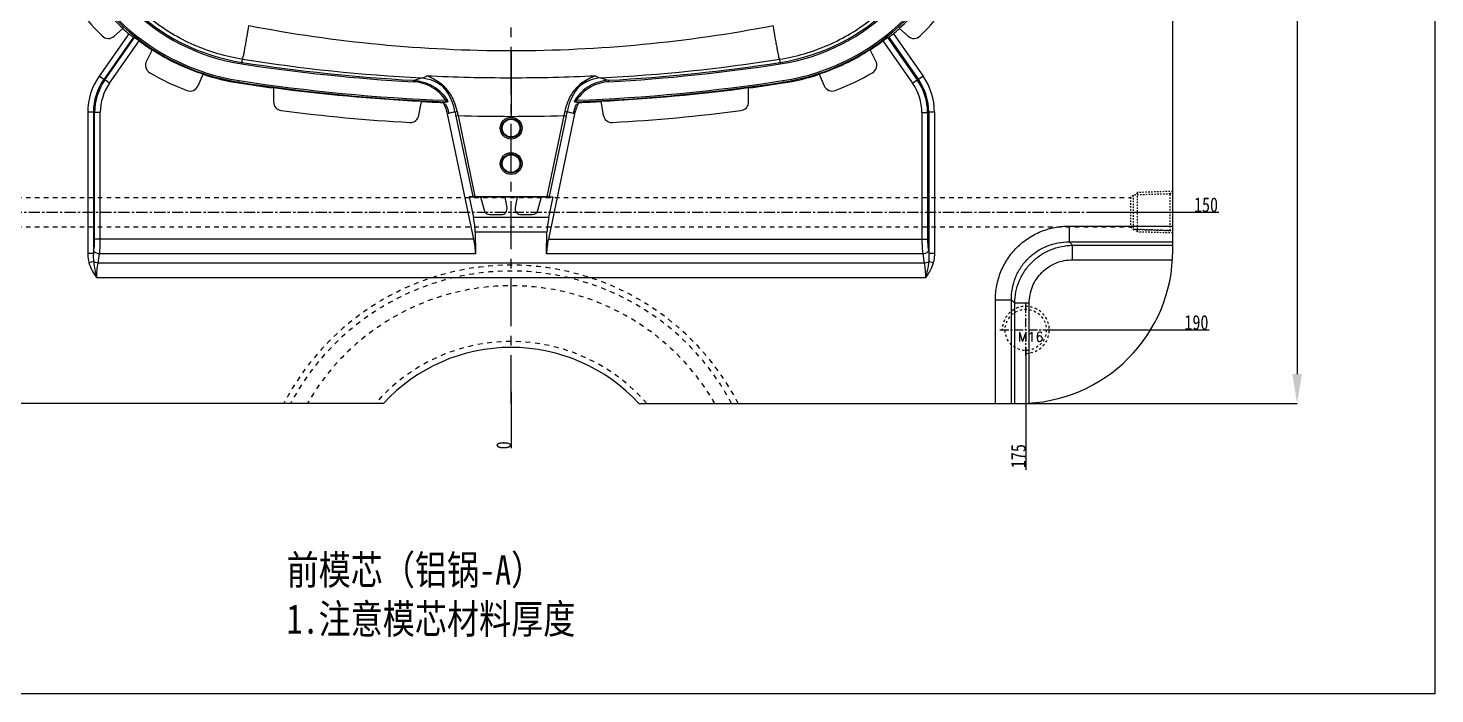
# Model space of a CAD drawing. Header units: millimetres. Extents: x -569 to 1807, y -7664 to 1724.
# Drawn here: x 307.6 to 785.9, y -3391.4 to -3165.1 of the extents above; entities that cross this region are included whole.
import ezdxf

# ---------------------------------------------------------------- set-up
doc = ezdxf.new("R2010")
doc.units = ezdxf.units.MM
doc.header["$LTSCALE"] = 16.335
doc.header["$PDMODE"] = 3
doc.header["$PDSIZE"] = 0.3125
doc.linetypes.add('CENTER', pattern=[0.6, 0.375, -0.075, 0.075, -0.075])
doc.linetypes.add('HIDDEN', pattern=[0.2, 0.1, -0.1])
doc.layers.get('0').update_dxf_attribs({"linetype": 'CONTINUOUS'})
doc.layers.get('Defpoints').update_dxf_attribs({"linetype": 'CONTINUOUS'})
for name, color, linetype, lineweight in [('center', 1, 'CENTER', 9), ('cool', 153, 'HIDDEN', 9), ('screw', 33, 'CONTINUOUS', 13)]:
    doc.layers.add(name, color=color, linetype=linetype, lineweight=lineweight)
doc.layers.add('DEFAULT_2', color=8, linetype='HIDDEN')
doc.layers.add('dim', color=3, linetype='CONTINUOUS')
doc.styles.get("Standard").update_dxf_attribs({"font": 'txt', "width": 0.8})
doc.styles.add('TXT', font='txt.shx', dxfattribs={"bigfont": 'gbcbig.shx'})
doc.dimstyles.new('副本 ISO-25-1', dxfattribs={"dimtxt": 10, "dimasz": 10, "dimexe": 0, "dimexo": 0, "dimgap": 0, "dimtad": 1, "dimtxsty": 'Standard', "dimcen": 0, "dimclrd": 6, "dimclre": 6, "dimclrt": 4, "dimazin": 0, "dimtfac": 1, "dimtofl": 0, "dimtmove": 0, "dimatfit": 3, "dimfxl": 0, "dimarcsym": 0})

# ---------------------------------------------------------------- blocks, each defined once
blk = doc.blocks.new('cool_jt_f12')
at = {"layer": 'cool', "ltscale": 0.3}
for p, q in [((0, 7.0785), (0.856, 6.2225)), ((0, 7.0785), (12, 6.7035)), ((0.856, 6.2225), (0.856, -6.2225)), ((13.5, 5.827375), (0.856, 6.2225)), ((0.856, 6.2225), (13.5, 5.827375)), ((12, 6.7035), (12.856, 5.8475)), ((12, 6.7035), (12, -6.7035)), ((14.327375, 5), (13.5, 5.827375)), ((13.5, -5.827375), (13.5, 5.827375)), ((14.327375, -5), (14.327375, 5)), ((0.856, -6.2225), (0, -7.0785)), ((0, -7.0785), (12, -6.7035)), ((0.856, -6.2225), (13.5, -5.827375)), ((12, -6.7035), (12.856, -5.8475)), ((13.5, -5.827375), (14.327375, -5))]:
    blk.add_line(p, q, dxfattribs=at)
blk = doc.blocks.new('7')
at = {"layer": 'cool', "ltscale": 0.932966}
for p, q in [((72.6, -1087.21), (493.94, -1087.21)), ((72.6, -1097.21), (493.94, -1097.21))]:
    blk.add_line(p, q, dxfattribs=at)
at = {"layer": 'cool', "color": 1, "linetype": 'CENTER', "ltscale": 0.621977}
blk.add_line((58.27, -1092.21), (508.27, -1092.21), dxfattribs=at)
at = {"layer": 'cool', "ltscale": 0.932966}
blk.add_blockref('cool_jt_f12', (58.27, -1092.21), dxfattribs=at)
at = {"layer": 'cool', "ltscale": 0.932966, "rotation": 180}
blk.add_blockref('cool_jt_f12', (508.27, -1092.21), dxfattribs=at)
blk = doc.blocks.new('*D312')
at = {"color": 6, "lineweight": -2}
for p, q in [((641.93, -2862.66), (739.1, -2862.66)), ((739.1, -2872.66), (739.1, -3282.66)), ((618.78, -3292.66), (739.1, -3292.66))]:
    blk.add_line(p, q, dxfattribs=at)
at = {"color": 6}
for points in [[(737.43, -2872.66), (740.76, -2872.66), (739.1, -2862.66)], [(737.43, -3282.66), (740.76, -3282.66), (739.1, -3292.66)]]:
    blk.add_solid(points, dxfattribs=at)
at = {"layer": 'Defpoints', "color": 0}
for p in [(641.93, -2862.66), (618.78, -3292.66), (739.1, -3292.66)]:
    blk.add_point(p, dxfattribs=at)
at = {"color": 4, "insert": (734.1, -3080.05), "char_height": 10, "attachment_point": 5, "rotation": 90}
blk.add_mtext('430', dxfattribs=at)
blk = doc.blocks.new('*D317')
at = {"layer": 'Defpoints', "color": 0}
for p in [(471.82, -3077.66), (668.91, -3227.66), (703.79, -3227.66)]:
    blk.add_point(p, dxfattribs=at)
at = {"layer": 'dim', "color": 6, "lineweight": -2}
blk.add_line((668.91, -3227.66), (712.45, -3227.66), dxfattribs=at)
at = {"layer": 'dim', "color": 4, "insert": (708.12, -3225.16), "char_height": 5, "attachment_point": 5}
blk.add_mtext('150', dxfattribs=at)
blk = doc.blocks.new('*D299')
at = {"layer": 'Defpoints', "color": 0}
for p in [(471.82, -3077.66), (471.82, -3288.69), (471.82, -3305.88)]:
    blk.add_point(p, dxfattribs=at)
at = {"layer": 'dim', "color": 6, "lineweight": -2}
blk.add_line((471.82, -3288.69), (471.82, -3307.88), dxfattribs=at)
at = {"layer": 'dim', "color": 4, "insert": (469.32, -3306.88), "char_height": 5, "attachment_point": 5, "rotation": 90}
blk.add_mtext('0', dxfattribs=at)
blk = doc.blocks.new('*D318')
at = {"layer": 'Defpoints', "color": 0}
for p in [(471.82, -3077.66), (646.82, -3273.7, 0), (646.82, -3305.88)]:
    blk.add_point(p, dxfattribs=at)
at = {"layer": 'dim', "color": 6, "lineweight": -2}
blk.add_line((646.82, -3273.7), (646.82, -3315.21), dxfattribs=at)
at = {"layer": 'dim', "color": 4, "insert": (644.32, -3310.55), "char_height": 5, "attachment_point": 5, "rotation": 90}
blk.add_mtext('175', dxfattribs=at)
blk = doc.blocks.new('*D306')
at = {"layer": 'Defpoints', "color": 0}
for p in [(471.82, -3077.66), (239.86, -3227.66), (274.73, -3227.66)]:
    blk.add_point(p, dxfattribs=at)
at = {"layer": 'dim', "color": 6, "lineweight": -2}
blk.add_line((274.73, -3227.66), (231.19, -3227.66), dxfattribs=at)
at = {"layer": 'dim', "color": 4, "insert": (235.52, -3225.16), "char_height": 5, "attachment_point": 5}
blk.add_mtext('150', dxfattribs=at)
blk = doc.blocks.new('*D307')
at = {"layer": 'Defpoints', "color": 0}
for p in [(471.82, -3077.66), (296.82, -3273.7, 0), (296.82, -3305.88)]:
    blk.add_point(p, dxfattribs=at)
at = {"layer": 'dim', "color": 6, "lineweight": -2}
blk.add_line((296.82, -3273.7), (296.82, -3315.21), dxfattribs=at)
at = {"layer": 'dim', "color": 4, "insert": (294.32, -3310.55), "char_height": 5, "attachment_point": 5, "rotation": 90}
blk.add_mtext('175', dxfattribs=at)
blk = doc.blocks.new('*D309')
at = {"layer": 'Defpoints', "color": 0}
for p in [(471.82, -3077.66), (655.62, -3267.66, 0), (700.54, -3267.66, 0)]:
    blk.add_point(p, dxfattribs=at)
at = {"layer": 'dim', "color": 6, "lineweight": -2}
blk.add_line((655.62, -3267.66), (709.2, -3267.66), dxfattribs=at)
at = {"layer": 'dim', "color": 4, "insert": (704.87, -3265.16), "char_height": 5, "attachment_point": 5}
blk.add_mtext('190', dxfattribs=at)
blk = doc.blocks.new('*D310')
at = {"layer": 'Defpoints', "color": 0}
for p in [(471.82, -3077.66), (244.5, -3267.66, 0), (288.02, -3267.66, 0)]:
    blk.add_point(p, dxfattribs=at)
at = {"layer": 'dim', "color": 6, "lineweight": -2}
blk.add_line((288.02, -3267.66), (235.84, -3267.66), dxfattribs=at)
at = {"layer": 'dim', "color": 4, "insert": (240.17, -3265.16), "char_height": 5, "attachment_point": 5}
blk.add_mtext('190', dxfattribs=at)
blk = doc.blocks.new('screw_m16_g')
at = {"layer": 'screw', "color": 1, "linetype": 'CENTER', "ltscale": 0.497582}
for p, q in [((0, -8.8), (0, 8.8)), ((-8.8, 0), (8.8, 0))]:
    blk.add_line(p, q, dxfattribs=at)
at = {"layer": 'screw', "linetype": 'HIDDEN', "ltscale": 0.497582}
blk.add_circle((0, 0), 7, dxfattribs=at)
at = {"layer": 'screw', "color": 92, "linetype": 'HIDDEN', "ltscale": 0.497582}
blk.add_arc((0, 0), 8, 270, 180, dxfattribs=at)
at = {"layer": 'screw', "color": 6, "style": 'TXT'}
blk.add_text('M16', height=3.2, dxfattribs=at).set_placement((-2.72, -4))

msp = doc.modelspace()

# ---------------------------------------------------------------- linework, layer by layer
at = {"color": 7, "linetype": 'Continuous'}
for p, q in [((696.822, -3240.658), (696.822, -2914.658)), ((336.847, -3167.813), (339.757, -3165.17)), ((603.887, -3165.17), (606.797, -3167.813)), ((341.836, -3166.994), (331.707, -3181.461)), ((343.392, -3168.141), (333.289, -3182.569)), ((333.707, -3182.701), (343.781, -3168.313)), ((335.289, -3183.809), (345.371, -3169.411)), ((598.273, -3169.411), (608.354, -3183.809)), ((599.862, -3168.313), (609.937, -3182.701)), ((600.252, -3168.141), (610.354, -3182.569)), ((601.807, -3166.994), (611.937, -3181.461)), ((349.778, -3172.49), (347.821, -3176.261)), ((380.286, -3177.234), (380.53, -3175.65)), ((471.822, -3172.719), (471.822, -3195.067)), ((563.114, -3175.65), (563.357, -3177.234)), ((595.823, -3176.261), (593.866, -3172.49)), ((365.381, -3184.671), (367.093, -3180.782)), ((576.551, -3180.782), (578.262, -3184.671)), ((333.289, -3182.569), (331.707, -3181.461)), ((333.707, -3182.701), (333.289, -3182.569)), ((335.289, -3183.809), (333.707, -3182.701)), ((379.289, -3183.713), (379.409, -3182.931)), ((391.065, -3185.408), (391.065, -3190.154)), ((438.578, -3182.817), (438.55, -3183.316)), ((505.093, -3183.316), (505.066, -3182.817)), ((552.579, -3190.154), (552.579, -3185.408)), ((564.234, -3182.931), (564.355, -3183.713)), ((608.354, -3183.809), (609.937, -3182.701)), ((609.937, -3182.701), (610.354, -3182.569)), ((611.937, -3181.461), (610.354, -3182.569)), ((440.485, -3194.669), (441.304, -3190.026)), ((449.545, -3189.592), (449.527, -3190.092)), ((494.117, -3190.092), (494.099, -3189.592)), ((502.34, -3190.026), (503.158, -3194.669)), ((327.864, -3193.65), (327.864, -3241.643)), ((329.796, -3193.65), (327.864, -3193.65)), ((329.796, -3193.65), (329.796, -3241.643)), ((330.213, -3193.781), (329.796, -3193.65)), ((330.213, -3236.802), (330.213, -3193.781)), ((332.145, -3193.781), (330.213, -3193.781)), ((332.145, -3236.802), (332.145, -3193.781)), ((452.737, -3193.52), (450.211, -3194.229)), ((459.153, -3236.802), (450.211, -3194.229)), ((453.02, -3194.979), (453.768, -3194.822)), ((453.02, -3194.979), (458.766, -3222.335)), ((453.768, -3194.822), (459.544, -3222.316)), ((484.1, -3222.316), (489.875, -3194.822)), ((493.433, -3194.229), (484.49, -3236.802)), ((484.877, -3222.335), (490.624, -3194.979)), ((489.875, -3194.822), (490.624, -3194.979)), ((493.433, -3194.229), (490.906, -3193.52)), ((611.499, -3193.781), (613.431, -3193.781)), ((611.499, -3193.781), (611.499, -3236.802)), ((613.431, -3193.781), (613.848, -3193.65)), ((613.431, -3193.781), (613.431, -3236.802)), ((615.78, -3193.65), (613.848, -3193.65)), ((613.848, -3193.65), (613.848, -3241.643)), ((615.78, -3193.65), (615.78, -3241.643)), ((458.766, -3222.335), (457.544, -3222.467)), ((457.544, -3222.467), (461.465, -3222.467)), ((457.544, -3222.467), (459.019, -3229.491)), ((459.544, -3222.316), (484.1, -3222.316)), ((461.452, -3222.418), (469.778, -3222.418)), ((461.465, -3222.467), (462.675, -3226.985)), ((469.787, -3222.467), (473.857, -3222.467)), ((470.431, -3226.12), (469.787, -3222.467)), ((473.857, -3222.467), (473.213, -3226.12)), ((473.866, -3222.418), (482.192, -3222.418)), ((480.968, -3226.985), (482.179, -3222.467)), ((482.179, -3222.467), (486.1, -3222.467)), ((484.625, -3229.491), (486.1, -3222.467)), ((484.877, -3222.335), (486.1, -3222.467)), ((464.607, -3228.467), (468.461, -3228.467)), ((475.183, -3228.467), (479.036, -3228.467)), ((484.625, -3229.491), (459.019, -3229.491)), ((661.624, -3232.347), (696.822, -3232.347)), ((661.624, -3232.347), (661.624, -3237.764)), ((459.153, -3236.802), (330.213, -3236.802)), ((484.019, -3234.491), (459.624, -3234.491)), ((459.624, -3234.491), (459.759, -3241.802)), ((483.885, -3241.802), (484.019, -3234.491)), ((484.49, -3236.802), (613.431, -3236.802)), ((661.624, -3237.764), (696.822, -3237.764)), ((662.774, -3238.914), (661.624, -3237.764)), ((329.796, -3241.643), (327.864, -3241.643)), ((329.796, -3241.643), (329.926, -3240.802)), ((331.364, -3244.994), (331.858, -3241.802)), ((459.759, -3241.802), (331.858, -3241.802)), ((611.786, -3241.802), (483.885, -3241.802)), ((611.786, -3241.802), (612.28, -3244.994)), ((613.718, -3240.802), (613.848, -3241.643)), ((615.78, -3241.643), (613.848, -3241.643)), ((662.774, -3238.914), (696.822, -3238.914)), ((662.774, -3243.838), (662.774, -3238.914)), ((329.826, -3244.447), (328.289, -3244.899)), ((612.28, -3244.994), (331.364, -3244.994)), ((615.355, -3244.899), (613.817, -3244.447)), ((662.774, -3243.838), (696.724, -3243.838)), ((612.711, -3249.994), (330.933, -3249.994)), ((636.511, -3257.46), (641.928, -3257.46)), ((636.511, -3292.658), (636.511, -3257.46)), ((643.078, -3258.61), (641.928, -3257.46)), ((641.928, -3292.658), (641.928, -3257.46)), ((648.002, -3258.61), (643.078, -3258.61)), ((643.078, -3292.658), (643.078, -3258.61)), ((648.002, -3292.561), (648.002, -3258.61)), ((428.383, -3292.658), (298.822, -3292.658)), ((515.26, -3292.658), (644.822, -3292.658))]:
    msp.add_line(p, q, dxfattribs=at)
msp.add_lwpolyline([(-18.671, -2790.758), (785.938, -2790.758), (785.938, -3391.378), (-18.671, -3391.378)], close=True)
for centre, radius in [((471.822, -3199.073), 3.716), ((471.822, -3199.073), 3.217), ((471.822, -3199.073), 3.015), ((471.822, -3211.133), 3.716), ((471.822, -3211.133), 3.217), ((471.822, -3211.133), 3.015)]:
    msp.add_circle(centre, radius, dxfattribs=at)
for centre, radius, start, end in [((390.769, -3109.12), 75.181, 188.97362, 261.251), ((390.769, -3109.12), 74.68, 188.97362, 261.251), ((390.769, -3109.12), 68.917, 188.97362, 261.251), ((390.769, -3109.12), 68.417, 188.97362, 261.251), ((552.875, -3109.12), 68.417, 278.74901, 351.02639), ((552.875, -3109.12), 68.917, 278.74901, 351.02639), ((552.875, -3109.12), 74.68, 278.74901, 351.02639), ((552.875, -3109.12), 75.181, 278.74901, 351.02639), ((390.769, -3109.12), 75.718, 213.121, 227.69933), ((552.875, -3109.12), 75.718, 312.30066, 326.879), ((390.769, -3109.12), 82.488, 215.54826, 225.27209), ((552.875, -3109.12), 82.488, 314.72791, 324.45174), ((390.769, -3109.12), 75.788, 227.69429, 229.7858), ((472.139, -2698.734), 473.985, 259.11825, 269.96171), ((471.505, -2698.734), 473.985, 270.03829, 280.88176), ((552.875, -3109.12), 75.788, 310.2142, 312.3057), ((334.83, -3165.593), 3, 225.27209, 312.25099), ((390.769, -3109.12), 75.472, 233.02087, 237.10316), ((552.875, -3109.12), 75.472, 302.89683, 306.97913), ((608.814, -3165.593), 3, 227.74901, 314.72791), ((390.769, -3109.12), 75.402, 237.09808, 251.72226), ((472.301, -2591.609), 591.208, 261.070103, 267.000933), ((471.343, -2591.607), 591.21, 272.999081, 278.92989), ((552.875, -3109.12), 75.402, 288.27774, 302.90192), ((350.483, -3177.643), 3, 152.56935, 239.54826), ((390.769, -3109.12), 82.488, 239.54826, 249.27209), ((390.769, -3109.12), 75.472, 251.71717, 261.251), ((471.822, -2582.449), 601.788, 261.250996, 266.830613), ((471.822, -2582.449), 601.288, 261.250996, 266.830613), ((471.822, -2582.449), 601.288, 273.16939, 278.749007), ((471.822, -2582.449), 601.788, 273.16939, 278.749007), ((552.875, -3109.12), 75.472, 278.74901, 288.28282), ((552.875, -3109.12), 82.488, 290.72791, 300.45174), ((593.16, -3177.643), 3, 300.45174, 27.43065), ((349.08, -3193.639), 21.216, 144.97073, 180.02927), ((348.949, -3193.598), 19.154, 144.8445, 180.1555), ((349.636, -3193.814), 19.423, 145.09702, 179.90298), ((349.503, -3193.772), 17.359, 144.97074, 180.02926), ((362.636, -3183.463), 3, 249.27209, 336.25099), ((471.822, -2582.449), 608.343, 261.250996, 262.371534), ((471.822, -2582.449), 608.053, 261.250996, 267.898703), ((471.822, -2582.449), 607.551, 261.250996, 267.898703), ((471.822, -2582.449), 608.245, 262.370299, 267.12566), ((35.534, -1782.628), 1457.04, 286.058491, 286.172725), ((471.806, -2568.157), 613.781, 267.330848, 270.001472), ((471.838, -2568.157), 613.781, 269.998531, 272.669154), ((471.822, -2582.449), 607.551, 272.101302, 278.749007), ((471.822, -2582.449), 608.053, 272.101302, 278.749007), ((908.178, -1782.652), 1457.035, 253.824448, 253.938668), ((471.822, -2582.449), 608.245, 272.874342, 277.629703), ((471.822, -2582.449), 608.343, 277.628468, 278.749007), ((581.008, -3183.463), 3, 203.74901, 290.72791), ((594.14, -3193.772), 17.359, 359.97074, 35.02926), ((594.008, -3193.814), 19.423, 0.09702, 34.90298), ((594.694, -3193.598), 19.154, 359.8445, 35.1555), ((594.564, -3193.639), 21.216, 359.97073, 35.02927), ((394.065, -3190.154), 3, 180, 262.70853), ((471.822, -2582.449), 608.343, 267.124508, 267.825853), ((359.742, -2679.715), 518.337, 279.88699, 280.04679), ((437.029, -3197.019), 13.477, 26.90947, 29.64004), ((450.205, -3171.998), 18.107, 267.85459, 269.25284), ((450.141, -3176.922), 13.183, 269.24936, 270.10492), ((438.301, -3196.763), 13.817, 30.15809, 31.02323), ((505.191, -3196.66), 13.635, 149.04009, 149.89948), ((506.6, -3197.002), 13.457, 150.35865, 168.10938), ((583.902, -2679.715), 518.337, 259.95322, 260.11302), ((490.953, -3181.713), 8.483, 289.70563, 290.68074), ((493.39, -3170.328), 19.777, 271.4484, 272.10646), ((490.359, -3180.136), 10.168, 290.67113, 291.57724), ((471.822, -2582.449), 608.343, 272.17415, 272.875495), ((549.579, -3190.154), 3, 277.29147, 0), ((471.822, -2582.449), 615.659, 262.70853, 266.79143), ((437.531, -3194.148), 3, 266.79143, 350), ((437.045, -3197), 13.455, 11.88427, 26.86564), ((437.562, -3196.857), 13.443, 11.88172, 25.70494), ((499.653, -3185.179), 47.652, 190.08076, 191.8677), ((495.792, -3185.425), 43.061, 190.72937, 192.60512), ((471.812, -2530.515), 664.552, 268.444179, 271.555824), ((447.852, -3185.425), 43.061, 347.39488, 349.27064), ((443.991, -3185.179), 47.651, 348.1323, 349.91925), ((506.081, -3196.857), 13.443, 154.29507, 168.11828), ((527.725, -3387.209), 199.065, 99.57995, 99.76303), ((506.113, -3194.148), 3, 190, 273.20857), ((471.822, -2582.449), 615.659, 273.20857, 277.29147), ((464.607, -3226.467), 2, 195, 270), ((468.461, -3226.467), 2, 270, 10), ((475.183, -3226.467), 2, 170, 270), ((479.036, -3226.467), 2, 270, 345), ((644.822, -3240.658), 52, 270, 0), ((471.822, -3332.658), 59.05, 42.64018, 137.35982)]:
    msp.add_arc(centre, radius, start, end, dxfattribs=at)
for centre, major_axis, ratio, start_param, end_param in [((373.704, -3097.171), (65.391, -45.787), 0.9653468, -1.3705704, -1.3652321), ((569.94, -3097.171), (65.391, 45.787), 0.9653468, -1.7763606, -1.7710223), ((484.094, -3222.344), (0.822, 0), 0.0341732, 0.3069725, 1.5636096), ((455.699, -3229.491), (-2.341, 9.973), 0.3164111, -2.1685227, -1.6449239), ((487.945, -3229.491), (2.341, 9.973), 0.3164111, -4.6382614, -4.1146626), ((455.833, -3236.802), (-2.341, 9.973), 0.3164111, -2.1685227, -1.6449239), ((487.811, -3236.802), (2.341, 9.973), 0.3164111, -4.6382614, -4.1146626)]:
    msp.add_ellipse(centre, major_axis=major_axis, ratio=ratio, start_param=start_param, end_param=end_param, dxfattribs=at)
for points, knots in [([(380.53, -3175.65), (374.867, -3174.766), (363.723, -3171.51), (353.777, -3165.534), (349.267, -3161.994)], [0, 0, 0, 0, 0.499937, 1, 1, 1, 1]), ([(380.53, -3175.65), (380.551, -3175.601), (380.593, -3175.469), (380.698, -3175.085), (380.858, -3174.372), (381.085, -3173.255), (381.358, -3171.813), (381.665, -3170.108), (382.111, -3167.54), (382.44, -3165.548), (382.658, -3164.197)], [0, 0, 0, 0, 0.0138922, 0.0355083, 0.1026091, 0.2016375, 0.3291824, 0.4802952, 0.6476024, 1, 1, 1, 1]), ([(563.114, -3175.65), (563.093, -3175.602), (563.052, -3175.475), (562.95, -3175.104), (562.795, -3174.413), (562.572, -3173.321), (562.301, -3171.898), (561.994, -3170.199), (561.543, -3167.601), (561.208, -3165.576), (560.985, -3164.197)], [0, 0, 0, 0, 0.0134255, 0.0342535, 0.0991356, 0.195671, 0.32129, 0.4718187, 0.640239, 1, 1, 1, 1]), ([(563.114, -3175.65), (568.777, -3174.766), (579.921, -3171.51), (589.867, -3165.534), (594.376, -3161.994)], [0, 0, 0, 0, 0.4999381, 1, 1, 1, 1]), ([(341.836, -3166.994), (342, -3167.133), (342.315, -3167.39), (342.755, -3167.729), (343.107, -3167.975), (343.309, -3168.105), (343.392, -3168.141)], [0, 0, 0, 0, 0.3325854, 0.6299781, 0.8604487, 1, 1, 1, 1]), ([(343.781, -3168.313), (343.864, -3168.349), (344.067, -3168.476), (344.423, -3168.716), (344.873, -3169.04), (345.199, -3169.282), (345.371, -3169.411)], [0, 0, 0, 0, 0.1396354, 0.3700927, 0.6673971, 1, 1, 1, 1]), ([(598.273, -3169.411), (598.444, -3169.282), (598.77, -3169.04), (599.22, -3168.716), (599.577, -3168.476), (599.78, -3168.349), (599.862, -3168.313)], [0, 0, 0, 0, 0.3326256, 0.6299516, 0.8603773, 1, 1, 1, 1]), ([(600.252, -3168.141), (600.334, -3168.105), (600.536, -3167.975), (600.889, -3167.729), (601.329, -3167.39), (601.643, -3167.133), (601.807, -3166.994)], [0, 0, 0, 0, 0.1395541, 0.3700362, 0.6674218, 1, 1, 1, 1]), ([(449.545, -3189.592), (448.378, -3187.763), (445.064, -3184.656), (440.719, -3183.437), (438.55, -3183.316)], [0, 0, 0, 0, 0.4996103, 1, 1, 1, 1]), ([(438.578, -3182.814), (439.738, -3182.879), (442.053, -3183.278), (445.283, -3184.67), (448.087, -3186.798), (449.543, -3188.646), (450.142, -3189.642)], [0, 0, 0, 0, 0.2500709, 0.5000102, 0.7499496, 1, 1, 1, 1]), ([(441.369, -3182.007), (441.706, -3181.964), (442.365, -3181.804), (442.96, -3181.472), (443.223, -3181.272)], [0, 0, 0, 0, 0.5068116, 1, 1, 1, 1]), ([(441.369, -3182.007), (442.67, -3182.115), (445.271, -3182.735), (447.575, -3184.085), (448.611, -3184.909)], [0, 0, 0, 0, 0.4965064, 1, 1, 1, 1]), ([(443.223, -3181.272), (444.281, -3181.655), (445.832, -3182.388), (447.735, -3183.668), (448.622, -3184.429), (449.046, -3184.837)], [0, 0, 0, 0, 0.4912611, 0.7427987, 1, 1, 1, 1]), ([(448.611, -3184.909), (447.842, -3184.105), (446.148, -3182.702), (444.206, -3181.686), (443.223, -3181.272)], [0, 0, 0, 0, 0.5106739, 1, 1, 1, 1]), ([(448.611, -3184.909), (448.642, -3184.917), (448.791, -3184.936), (448.941, -3184.889), (449.046, -3184.837)], [0, 0, 0, 0, 0.2120149, 1, 1, 1, 1]), ([(452.737, -3193.52), (452.587, -3192.665), (451.823, -3189.553), (450.236, -3186.592), (448.612, -3184.909)], [0, 0, 0, 0, 0.2705621, 1, 1, 1, 1]), ([(453.483, -3193.441), (453.164, -3191.76), (452.106, -3188.619), (450.164, -3185.915), (449.046, -3184.837)], [0, 0, 0, 0, 0.5243605, 1, 1, 1, 1]), ([(490.16, -3193.441), (490.315, -3192.58), (490.769, -3190.916), (491.757, -3188.596), (493.023, -3186.547), (494.058, -3185.372), (494.597, -3184.837)], [0, 0, 0, 0, 0.2674228, 0.5241996, 0.7679288, 1, 1, 1, 1]), ([(495.032, -3184.909), (494.517, -3185.442), (493.296, -3186.957), (491.804, -3189.843), (491.129, -3192.251), (490.906, -3193.52)], [0, 0, 0, 0, 0.2301552, 0.6003915, 1, 1, 1, 1]), ([(505.066, -3182.814), (503.905, -3182.879), (501.59, -3183.278), (498.359, -3184.671), (495.555, -3186.801), (494.097, -3188.649), (493.499, -3189.646)], [0, 0, 0, 0, 0.2500518, 0.5000363, 0.7499906, 1, 1, 1, 1]), ([(505.093, -3183.316), (502.925, -3183.436), (498.58, -3184.656), (495.265, -3187.763), (494.099, -3189.592)], [0, 0, 0, 0, 0.5003375, 1, 1, 1, 1]), ([(500.421, -3181.272), (499.364, -3181.659), (497.278, -3182.635), (495.434, -3184.029), (494.597, -3184.837)], [0, 0, 0, 0, 0.4916871, 1, 1, 1, 1]), ([(494.597, -3184.837), (494.636, -3184.856), (494.772, -3184.912), (494.931, -3184.938), (495.032, -3184.909)], [0, 0, 0, 0, 0.2872747, 1, 1, 1, 1]), ([(500.421, -3181.272), (499.438, -3181.686), (497.496, -3182.702), (495.801, -3184.105), (495.032, -3184.909)], [0, 0, 0, 0, 0.4893525, 1, 1, 1, 1]), ([(502.275, -3182.007), (500.974, -3182.115), (498.373, -3182.734), (496.069, -3184.085), (495.032, -3184.909)], [0, 0, 0, 0, 0.4965057, 1, 1, 1, 1]), ([(500.421, -3181.272), (500.684, -3181.472), (501.278, -3181.804), (501.938, -3181.964), (502.275, -3182.007)], [0, 0, 0, 0, 0.4931884, 1, 1, 1, 1]), ([(449.545, -3189.592), (449.597, -3189.612), (449.782, -3189.683), (449.97, -3189.751), (450.108, -3189.79)], [0, 0, 0, 0, 0.2781943, 1, 1, 1, 1]), ([(450.108, -3189.79), (450.122, -3189.795), (450.168, -3189.807), (450.215, -3189.82), (450.247, -3189.823)], [0, 0, 0, 0, 0.3242681, 1, 1, 1, 1]), ([(450.248, -3189.822), (450.254, -3189.858), (450.261, -3189.924), (450.253, -3190.013), (450.224, -3190.079), (450.185, -3190.101), (450.167, -3190.104)], [0, 0, 0, 0, 0.3469569, 0.6194592, 0.8246893, 1, 1, 1, 1]), ([(493.477, -3190.104), (493.458, -3190.101), (493.42, -3190.079), (493.39, -3190.013), (493.383, -3189.924), (493.389, -3189.858), (493.395, -3189.822)], [0, 0, 0, 0, 0.1752998, 0.3804921, 0.6529512, 1, 1, 1, 1]), ([(493.397, -3189.823), (493.452, -3189.818), (493.591, -3189.773), (493.728, -3189.73), (493.813, -3189.699)], [0, 0, 0, 0, 0.3797345, 1, 1, 1, 1]), ([(452.737, -3193.52), (452.774, -3193.524), (452.871, -3193.521), (453.12, -3193.501), (453.331, -3193.468), (453.483, -3193.441)], [0, 0, 0, 0, 0.1487608, 0.3840089, 1, 1, 1, 1]), ([(490.16, -3193.441), (490.312, -3193.468), (490.523, -3193.501), (490.773, -3193.521), (490.869, -3193.524), (490.906, -3193.52)], [0, 0, 0, 0, 0.6159952, 0.8512411, 1, 1, 1, 1]), ([(459.544, -3222.316), (459.383, -3222.316), (459.124, -3222.32), (458.865, -3222.325), (458.766, -3222.335)], [0, 0, 0, 0, 0.6178947, 1, 1, 1, 1]), ([(636.511, -3257.46), (636.511, -3255.817), (636.826, -3252.522), (638.242, -3247.769), (640.562, -3243.383), (643.703, -3239.542), (647.544, -3236.401), (651.93, -3234.08), (656.684, -3232.663), (659.98, -3232.348), (661.624, -3232.347)], [0, 0, 0, 0, 0.1250016, 0.249986, 0.3749694, 0.4999503, 0.6249337, 0.7499373, 0.8749722, 1, 1, 1, 1]), ([(329.926, -3240.802), (329.974, -3240.491), (330.147, -3239.165), (330.213, -3237.825), (330.213, -3236.802)], [0, 0, 0, 0, 0.2349288, 1, 1, 1, 1]), ([(331.858, -3241.802), (331.906, -3241.413), (332.079, -3239.751), (332.145, -3238.08), (332.145, -3236.802)], [0, 0, 0, 0, 0.2348049, 1, 1, 1, 1]), ([(611.499, -3236.802), (611.499, -3237.238), (611.523, -3238.907), (611.634, -3240.577), (611.786, -3241.802)], [0, 0, 0, 0, 0.2610214, 1, 1, 1, 1]), ([(613.431, -3236.802), (613.431, -3237.151), (613.454, -3238.488), (613.567, -3239.825), (613.718, -3240.802)], [0, 0, 0, 0, 0.2610158, 1, 1, 1, 1]), ([(641.928, -3257.46), (641.917, -3256.168), (642.143, -3253.575), (643.228, -3249.828), (645.034, -3246.366), (647.5, -3243.339), (650.528, -3240.872), (653.989, -3239.065), (657.737, -3237.979), (660.331, -3237.754), (661.624, -3237.764)], [0, 0, 0, 0, 0.124946, 0.2499193, 0.3749259, 0.4999493, 0.6249752, 0.7500028, 0.8750276, 1, 1, 1, 1]), ([(327.864, -3241.643), (327.864, -3242.466), (327.953, -3243.569), (328.211, -3244.636), (328.289, -3244.899)], [0, 0, 0, 0, 0.749732, 1, 1, 1, 1]), ([(331.858, -3241.802), (331.432, -3241.752), (330.827, -3241.591), (330.194, -3241.185), (329.982, -3240.931), (329.926, -3240.802)], [0, 0, 0, 0, 0.5730495, 0.8113838, 1, 1, 1, 1]), ([(611.786, -3241.802), (612.212, -3241.752), (612.817, -3241.591), (613.45, -3241.185), (613.662, -3240.931), (613.718, -3240.802)], [0, 0, 0, 0, 0.5730489, 0.8113833, 1, 1, 1, 1]), ([(615.78, -3241.643), (615.78, -3242.466), (615.691, -3243.569), (615.433, -3244.636), (615.355, -3244.899)], [0, 0, 0, 0, 0.7497325, 1, 1, 1, 1]), ([(643.078, -3258.61), (643.087, -3257.325), (643.354, -3254.75), (644.487, -3251.04), (646.32, -3247.618), (648.782, -3244.618), (651.783, -3242.155), (655.204, -3240.324), (658.914, -3239.19), (661.489, -3238.924), (662.774, -3238.914)], [0, 0, 0, 0, 0.1249534, 0.2499694, 0.3749806, 0.5000235, 0.6250535, 0.7500376, 0.8750394, 1, 1, 1, 1]), ([(328.289, -3244.899), (328.56, -3245.82), (329.331, -3247.596), (330.379, -3249.21), (330.933, -3249.994)], [0, 0, 0, 0, 0.4997434, 1, 1, 1, 1]), ([(331.364, -3244.994), (331.075, -3244.96), (330.536, -3244.839), (330.033, -3244.599), (329.826, -3244.447)], [0, 0, 0, 0, 0.5311295, 1, 1, 1, 1]), ([(329.826, -3244.447), (329.911, -3245.378), (330.218, -3247.245), (330.674, -3249.077), (330.933, -3249.994)], [0, 0, 0, 0, 0.4954192, 1, 1, 1, 1]), ([(330.933, -3249.994), (330.933, -3249.128), (331.002, -3247.452), (331.216, -3245.789), (331.364, -3244.994)], [0, 0, 0, 0, 0.5173378, 1, 1, 1, 1]), ([(612.28, -3244.994), (612.569, -3244.96), (613.108, -3244.839), (613.61, -3244.599), (613.817, -3244.447)], [0, 0, 0, 0, 0.5311294, 1, 1, 1, 1]), ([(612.28, -3244.994), (612.427, -3245.788), (612.642, -3247.452), (612.711, -3249.127), (612.711, -3249.994)], [0, 0, 0, 0, 0.4826259, 1, 1, 1, 1]), ([(613.817, -3244.447), (613.732, -3245.378), (613.425, -3247.245), (612.97, -3249.078), (612.711, -3249.994)], [0, 0, 0, 0, 0.4954565, 1, 1, 1, 1]), ([(615.355, -3244.899), (615.219, -3245.36), (614.563, -3247.169), (613.543, -3248.82), (612.711, -3249.994)], [0, 0, 0, 0, 0.2503283, 1, 1, 1, 1]), ([(648.002, -3258.61), (648.002, -3256.686), (648.75, -3252.795), (652.026, -3247.862), (656.959, -3244.586), (660.85, -3243.838), (662.774, -3243.838)], [0, 0, 0, 0, 0.2500574, 0.5000238, 0.7499494, 1, 1, 1, 1])]:
    msp.add_open_spline(points, degree=3, knots=knots, dxfattribs=at)
for points in [[(449.674, -3191.027), (449.465, -3190.991), (449.256, -3190.955), (449.047, -3190.919)], [(329.796, -3241.643), (329.734, -3242.576), (329.725, -3243.518), (329.826, -3244.447)], [(613.848, -3241.643), (613.909, -3242.576), (613.918, -3243.518), (613.817, -3244.447)]]:
    msp.add_open_spline(points, degree=3, dxfattribs=at)
at = {"layer": 'center', "color": 1, "linetype": 'CENTER', "ltscale": 2.674503}
msp.add_line((471.822, -3292.658), (471.822, -2862.658), dxfattribs=at)
at = {"layer": 'DEFAULT_2', "color": 8, "linetype": 'HIDDEN'}
for p, q in [((339.757, -3165.17), (339.809, -3165.123)), ((603.835, -3165.123), (603.887, -3165.17)), ((349.81, -3172.427), (349.778, -3172.49)), ((593.866, -3172.49), (593.833, -3172.427)), ((367.093, -3180.782), (367.121, -3180.717)), ((576.523, -3180.717), (576.551, -3180.782)), ((391.065, -3185.309), (391.065, -3185.408)), ((552.579, -3185.408), (552.579, -3185.309)), ((441.304, -3190.026), (441.321, -3189.929)), ((502.323, -3189.929), (502.34, -3190.026)), ((461.465, -3222.467), (461.452, -3222.418)), ((469.787, -3222.467), (469.778, -3222.418)), ((473.857, -3222.467), (473.866, -3222.418)), ((482.179, -3222.467), (482.192, -3222.418))]:
    msp.add_line(p, q, dxfattribs=at)
for radius, start, end in [(87, 27.37227, 152.62773), (85, 28.07249, 151.92751), (80, 30, 150), (61.05, 40.93487, 139.06513)]:
    msp.add_arc((471.822, -3332.658), radius, start, end, dxfattribs=at)
msp.add_open_spline([(493.478, -3190.105), (493.511, -3190.105), (493.648, -3190.104), (493.785, -3190.102), (493.89, -3190.1)], degree=3, knots=[0, 0, 0, 0, 0.2382609, 1, 1, 1, 1], dxfattribs=at)

# ---------------------------------------------------------------- block references
msp.add_blockref('7', (188.555, -2135.448))
at = {"layer": 'screw'}
msp.add_blockref('screw_m16_g', (646.822, -3267.645), dxfattribs=at)

# ---------------------------------------------------------------- texts
at = {"insert": (395.476, -3344.251), "char_height": 10, "width": 112.04812, "attachment_point": 1}
msp.add_mtext('{\\fSimSun|b0|i0|c134|p2;前模芯（铝锅-A）\\P1.注意模芯材料厚度}', dxfattribs=at)

# ---------------------------------------------------------------- dimensions: what is measured, and where the dimension line sits
dim = msp.add_linear_dim(base=(739.095, -3292.658), p1=(641.928, -2862.658), p2=(618.777, -3292.658), angle=90, dimstyle='副本 ISO-25-1', override={"dimfxl": 1.25, "dimarcsym": 1})
dim.commit()
dim.dimension.update_dxf_attribs({"geometry": '*D312', "text_midpoint": (739.095, -3080.052), "dimtype": 160})
at = {"layer": 'dim'}
for feature_location, offset, dtype, origin, picture, middle in [((274.73, -3227.658), (-34.873, 0), 0, (471.822, -3077.658), '*D306', (235.523, -3225.158)), ((288.022, -3267.658, 0), (-43.517, 0), 0, (471.822, -3077.658), '*D310', (240.171, -3265.158)), ((296.822, -3273.702, 0), (0, -32.179), 1, (471.822, -3077.658), '*D307', (294.322, -3310.548)), ((471.82180398, -3288.688898183), (0, -17.192019371), 1, (471.82180398, -3077.658228731), '*D299', (469.32180398, -3306.880917554)), ((668.914, -3227.658), (34.873, 0), 0, (471.822, -3077.658), '*D317', (708.12, -3225.158)), ((646.822, -3273.702, 0), (0, -32.179), 1, (471.822, -3077.658), '*D318', (644.322, -3310.548)), ((655.622, -3267.658, 0), (44.914, 0), 0, (471.822, -3077.658), '*D309', (704.869, -3265.158))]:
    dim = msp.add_ordinate_dim(feature_location=feature_location, offset=offset, dtype=dtype, origin=origin, dimstyle='副本 ISO-25-1', override={"dimtxt": 5, "dimasz": 2, "dimfxl": 1.25, "dimarcsym": 1}, dxfattribs=at)
    dim.commit()
    dim.dimension.update_dxf_attribs({"geometry": picture, "text_midpoint": middle})

doc.saveas('drawing.dxf')
